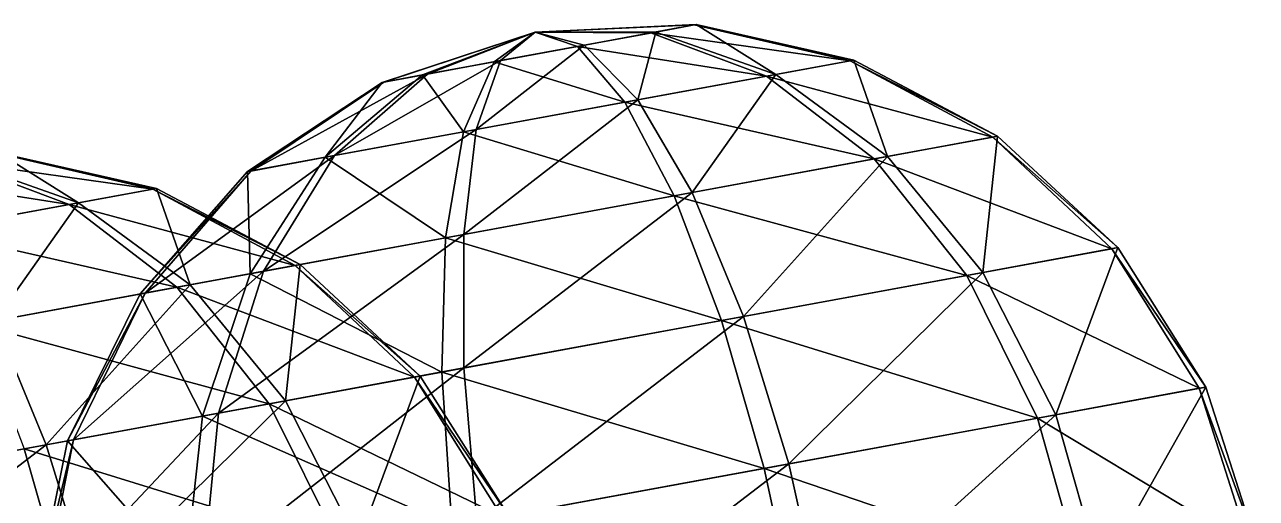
# Model space of a CAD drawing. Header units: metres. Extents: x -550 to 12, y -466 to 28.
# Drawn here: x -46.5 to 11.7, y -348.3 to -325.9 of the extents above; entities that cross this region are included whole.
import ezdxf

# ---------------------------------------------------------------- set-up
doc = ezdxf.new("R2010")
doc.units = ezdxf.units.M

msp = doc.modelspace()

# ---------------------------------------------------------------- linework, layer by layer
for points in [[(-16.68201, -326.23618, -1120.4547), (-22.380358, -326.24567, -1115.0824), (-14.778852, -325.88586, -1116.932), (-14.778752, -325.88577, -1116.9319)], [(-14.778852, -325.88586, -1116.932), (-22.380358, -326.24567, -1115.0824), (-14.862927, -325.90134, -1112.9137), (-14.862826, -325.90125, -1112.9136)], [(-14.862927, -325.90134, -1112.9137), (-22.380358, -326.24567, -1115.0824), (-16.911707, -326.27844, -1109.4764), (-16.911608, -326.27835, -1109.4763)], [(-7.487696, -327.59116, -1110.8928), (-14.862927, -325.90134, -1112.9137), (-16.911707, -326.27844, -1109.4764), (-16.911608, -326.27835, -1109.4763)], [(-11.001896, -328.238, -1125.461), (-16.68201, -326.23618, -1120.4547), (-14.778852, -325.88586, -1116.932), (-14.778752, -325.88577, -1116.9319)], [(-7.325275, -327.56125, -1118.6556), (-14.778852, -325.88586, -1116.932), (-14.862927, -325.90134, -1112.9137), (-14.862826, -325.90125, -1112.9136)], [(-7.325275, -327.56125, -1118.6556), (-14.862927, -325.90134, -1112.9137), (-7.487696, -327.59116, -1110.8928), (-7.487596, -327.59106, -1110.8927)], [(-11.001896, -328.238, -1125.461), (-14.778852, -325.88586, -1116.932), (-7.325275, -327.56125, -1118.6556), (-7.325175, -327.56116, -1118.6555)], [(-27.708603, -328.2658, -1109.7101), (-22.380358, -326.24567, -1115.0824), (-29.611761, -328.61612, -1113.2328), (-29.611662, -328.61603, -1113.2327)], [(-29.611761, -328.61612, -1113.2328), (-22.380358, -326.24567, -1115.0824), (-29.527687, -328.60065, -1117.2511), (-29.527588, -328.60056, -1117.251)], [(-29.527687, -328.60065, -1117.2511), (-22.380358, -326.24567, -1115.0824), (-27.478907, -328.22354, -1120.6884), (-27.478807, -328.22345, -1120.6882)], [(-24.328163, -327.6436, -1107.6268), (-22.380358, -326.24567, -1115.0824), (-27.708603, -328.2658, -1109.7101), (-27.708504, -328.26572, -1109.71)], [(-27.478907, -328.22354, -1120.6884), (-22.380358, -326.24567, -1115.0824), (-24.014393, -327.58582, -1122.6234), (-24.014294, -327.58572, -1122.6233)], [(-20.376223, -326.91617, -1107.5414), (-22.380358, -326.24567, -1115.0824), (-24.328163, -327.6436, -1107.6268), (-24.328064, -327.6435, -1107.6267)], [(-24.014393, -327.58582, -1122.6234), (-22.380358, -326.24567, -1115.0824), (-20.062452, -326.8584, -1122.538), (-20.062353, -326.8583, -1122.5378)], [(-20.062452, -326.8584, -1122.538), (-22.380358, -326.24567, -1115.0824), (-16.68201, -326.23618, -1120.4547), (-16.681911, -326.23608, -1120.4546)], [(-16.911707, -326.27844, -1109.4764), (-22.380358, -326.24567, -1115.0824), (-20.376223, -326.91617, -1107.5414), (-20.376123, -326.91608, -1107.5413)], [(-11.445636, -328.31967, -1104.2526), (-16.911707, -326.27844, -1109.4764), (-20.376223, -326.91617, -1107.5414), (-20.376123, -326.91608, -1107.5413)], [(-17.532408, -329.44006, -1129.4855), (-20.062452, -326.8584, -1122.538), (-16.68201, -326.23618, -1120.4547), (-16.681911, -326.23608, -1120.4546)], [(-17.532408, -329.44006, -1129.4855), (-16.68201, -326.23618, -1120.4547), (-11.001896, -328.238, -1125.461), (-11.001796, -328.2379, -1125.4609)], [(-7.487696, -327.59116, -1110.8928), (-16.911707, -326.27844, -1109.4764), (-11.445636, -328.31967, -1104.2526), (-11.445536, -328.31958, -1104.2524)], [(-25.16697, -330.84534, -1129.6506), (-24.014393, -327.58582, -1122.6234), (-20.062452, -326.8584, -1122.538), (-20.062353, -326.8583, -1122.5378)], [(-25.16697, -330.84534, -1129.6506), (-20.062452, -326.8584, -1122.538), (-17.532408, -329.44006, -1129.4855), (-17.532309, -329.43997, -1129.4854)], [(-18.138567, -329.55164, -1100.5142), (-20.376223, -326.91617, -1107.5414), (-24.328163, -327.6436, -1107.6268), (-24.328064, -327.6435, -1107.6267)], [(-11.445636, -328.31967, -1104.2526), (-20.376223, -326.91617, -1107.5414), (-18.138567, -329.55164, -1100.5142), (-18.138468, -329.55154, -1100.514)], [(-31.859901, -332.0773, -1125.9122), (-27.478907, -328.22354, -1120.6884), (-24.014393, -327.58582, -1122.6234), (-24.014294, -327.58572, -1122.6233)], [(-31.859901, -332.0773, -1125.9122), (-24.014393, -327.58582, -1122.6234), (-25.16697, -330.84534, -1129.6506), (-25.16687, -330.84525, -1129.6505)], [(-25.773129, -330.9569, -1100.6793), (-24.328163, -327.6436, -1107.6268), (-27.708603, -328.2658, -1109.7101), (-27.708504, -328.26572, -1109.71)], [(-18.138567, -329.55164, -1100.5142), (-24.328163, -327.6436, -1107.6268), (-25.773129, -330.9569, -1100.6793), (-25.77303, -330.95682, -1100.6792)], [(-0.757277, -331.19995, -1109.1575), (-7.487696, -327.59116, -1110.8928), (-11.445636, -328.31967, -1104.2526), (-11.445536, -328.31958, -1104.2524)], [(-5.727104, -332.11475, -1129.76), (-11.001896, -328.238, -1125.461), (-7.325275, -327.56125, -1118.6556), (-7.325175, -327.56116, -1118.6555)], [(-0.52758, -331.15768, -1120.1357), (-7.325275, -327.56125, -1118.6556), (-7.487696, -327.59116, -1110.8928), (-7.487596, -327.59106, -1110.8927)], [(-0.52758, -331.15768, -1120.1357), (-7.487696, -327.59116, -1110.8928), (-0.757277, -331.19995, -1109.1575), (-0.757177, -331.19986, -1109.1573)], [(-5.727104, -332.11475, -1129.76), (-7.325275, -327.56125, -1118.6556), (-0.52758, -331.15768, -1120.1357), (-0.52748, -331.1576, -1120.1356)], [(-35.81784, -332.80582, -1119.272), (-29.527687, -328.60065, -1117.2511), (-27.478907, -328.22354, -1120.6884), (-27.478807, -328.22345, -1120.6882)], [(-35.81784, -332.80582, -1119.272), (-27.478907, -328.22354, -1120.6884), (-31.859901, -332.0773, -1125.9122), (-31.859802, -332.0772, -1125.9121)], [(-25.773129, -330.9569, -1100.6793), (-27.708603, -328.2658, -1109.7101), (-32.30364, -332.15897, -1104.7037), (-32.30354, -332.15887, -1104.7036)], [(-32.30364, -332.15897, -1104.7037), (-27.708603, -328.2658, -1109.7101), (-29.611761, -328.61612, -1113.2328), (-29.611662, -328.61603, -1113.2327)], [(-6.35465, -332.23026, -1099.7667), (-11.445636, -328.31967, -1104.2526), (-18.138567, -329.55164, -1100.5142), (-18.138468, -329.55154, -1100.514)], [(-14.962643, -333.8147, -1135.4514), (-17.532408, -329.44006, -1129.4855), (-11.001896, -328.238, -1125.461), (-11.001796, -328.2379, -1125.4609)], [(-14.962643, -333.8147, -1135.4514), (-11.001896, -328.238, -1125.461), (-5.727104, -332.11475, -1129.76), (-5.727004, -332.11465, -1129.7599)], [(-0.757277, -331.19995, -1109.1575), (-11.445636, -328.31967, -1104.2526), (-6.35465, -332.23026, -1099.7667), (-6.35455, -332.23016, -1099.7666)], [(-35.98026, -332.83572, -1111.5092), (-29.611761, -328.61612, -1113.2328), (-29.527687, -328.60065, -1117.2511), (-29.527588, -328.60056, -1117.251)], [(-35.98026, -332.83572, -1111.5092), (-29.527687, -328.60065, -1117.2511), (-35.81784, -332.80582, -1119.272), (-35.81774, -332.80573, -1119.2719)], [(-32.30364, -332.15897, -1104.7037), (-29.611761, -328.61612, -1113.2328), (-35.98026, -332.83572, -1111.5092), (-35.98016, -332.83563, -1111.509)], [(-25.759544, -335.80206, -1135.6849), (-25.16697, -330.84534, -1129.6506), (-17.532408, -329.44006, -1129.4855), (-17.532309, -329.43997, -1129.4854)], [(-25.759544, -335.80206, -1135.6849), (-17.532408, -329.44006, -1129.4855), (-14.962643, -333.8147, -1135.4514), (-14.962543, -333.8146, -1135.4513)], [(-17.532408, -329.44006, -1129.4855), (-17.532408, -329.44006, -1129.4855), (-25.16697, -330.84534, -1129.6506), (-25.16687, -330.84525, -1129.6505)], [(-15.819882, -333.9725, -1094.4799), (-18.138567, -329.55164, -1100.5142), (-25.773129, -330.9569, -1100.6793), (-25.77303, -330.95682, -1100.6792)], [(-6.35465, -332.23026, -1099.7667), (-18.138567, -329.55164, -1100.5142), (-15.819882, -333.9725, -1094.4799), (-15.819782, -333.9724, -1094.4797)], [(-35.224777, -337.5443, -1130.3981), (-31.859901, -332.0773, -1125.9122), (-25.16697, -330.84534, -1129.6506), (-25.16687, -330.84525, -1129.6505)], [(-35.224777, -337.5443, -1130.3981), (-25.16697, -330.84534, -1129.6506), (-25.759544, -335.80206, -1135.6849), (-25.759445, -335.80197, -1135.6848)], [(-26.616783, -335.95984, -1094.7134), (-25.773129, -330.9569, -1100.6793), (-32.30364, -332.15897, -1104.7037), (-32.30354, -332.15887, -1104.7036)], [(-15.819882, -333.9725, -1094.4799), (-25.773129, -330.9569, -1100.6793), (-26.616783, -335.95984, -1094.7134), (-26.616684, -335.95975, -1094.7133)], [(4.869669, -336.48178, -1107.8258), (-0.757277, -331.19995, -1109.1575), (-6.35465, -332.23026, -1099.7667), (-6.35455, -332.23016, -1099.7666)], [(-1.217104, -337.60217, -1133.0587), (-5.727104, -332.11475, -1129.76), (-0.52758, -331.15768, -1120.1357), (-0.52748, -331.1576, -1120.1356)], [(-1.217104, -337.60217, -1133.0587), (-0.52758, -331.15768, -1120.1357), (5.150989, -336.43002, -1121.2714), (5.15109, -336.42993, -1121.2712)], [(5.150989, -336.43002, -1121.2714), (-0.52758, -331.15768, -1120.1357), (-0.757277, -331.19995, -1109.1575), (-0.757177, -331.19986, -1109.1573)], [(5.150989, -336.43002, -1121.2714), (-0.757277, -331.19995, -1109.1575), (4.869669, -336.48178, -1107.8258), (4.869769, -336.4817, -1107.8257)], [(-44.408527, -334.3871, -989.0283), (-49.874596, -332.34586, -994.2522), (-53.339115, -332.98358, -992.317), (-53.339016, -332.9835, -992.3169)], [(-50.4953, -335.50748, -1014.2611), (-49.6449, -332.3036, -1005.23047), (-43.964787, -334.30542, -1010.2367), (-43.964687, -334.30533, -1010.2366)], [(-40.450584, -333.65857, -995.6685), (-47.825817, -331.96875, -997.6894), (-49.874596, -332.34586, -994.2522), (-49.874496, -332.34576, -994.2521)], [(-40.450584, -333.65857, -995.6685), (-49.874596, -332.34586, -994.2522), (-44.408527, -334.3871, -989.0283), (-44.40843, -334.387, -989.0282)], [(-43.964787, -334.30542, -1010.2367), (-49.6449, -332.3036, -1005.23047), (-47.74174, -331.95328, -1001.70776), (-47.741642, -331.9532, -1001.70764)], [(-40.288166, -333.62866, -1003.43134), (-47.74174, -331.95328, -1001.70776), (-47.825817, -331.96875, -997.6894), (-47.825718, -331.96866, -997.6893)], [(-40.288166, -333.62866, -1003.43134), (-47.825817, -331.96875, -997.6894), (-40.450584, -333.65857, -995.6685), (-40.450485, -333.65848, -995.6684)], [(-43.964787, -334.30542, -1010.2367), (-47.74174, -331.95328, -1001.70776), (-40.288166, -333.62866, -1003.43134), (-40.288067, -333.62857, -1003.4312)], [(-40.822147, -338.57462, -1121.0073), (-35.81784, -332.80582, -1119.272), (-31.859901, -332.0773, -1125.9122), (-31.859802, -332.0772, -1125.9121)], [(-40.822147, -338.57462, -1121.0073), (-31.859901, -332.0773, -1125.9122), (-35.224777, -337.5443, -1130.3981), (-35.224678, -337.54422, -1130.398)], [(-35.852318, -337.65982, -1100.4048), (-32.30364, -332.15897, -1104.7037), (-35.98026, -332.83572, -1111.5092), (-35.98016, -332.83563, -1111.509)], [(-26.616783, -335.95984, -1094.7134), (-32.30364, -332.15897, -1104.7037), (-35.852318, -337.65982, -1100.4048), (-35.85222, -337.65973, -1100.4047)], [(-1.985686, -337.74365, -1096.3246), (-6.35465, -332.23026, -1099.7667), (-15.819882, -333.9725, -1094.4799), (-15.819782, -333.9724, -1094.4797)], [(-12.528282, -339.6842, -1140.0292), (-14.962643, -333.8147, -1135.4514), (-5.727104, -332.11475, -1129.76), (-5.727004, -332.11465, -1129.7599)], [(-12.528282, -339.6842, -1140.0292), (-5.727104, -332.11475, -1129.76), (-1.217104, -337.60217, -1133.0587), (-1.217004, -337.60208, -1133.0586)], [(4.869669, -336.48178, -1107.8258), (-6.35465, -332.23026, -1099.7667), (-1.985686, -337.74365, -1096.3246), (-1.985586, -337.74356, -1096.3245)], [(-44.408527, -334.3871, -989.0283), (-53.339115, -332.98358, -992.317), (-51.101456, -335.61905, -985.2899), (-51.101357, -335.61896, -985.2898)], [(-41.051846, -338.61688, -1110.029), (-35.98026, -332.83572, -1111.5092), (-35.81784, -332.80582, -1119.272), (-35.81774, -332.80573, -1119.2719)], [(-41.051846, -338.61688, -1110.029), (-35.81784, -332.80582, -1119.272), (-40.822147, -338.57462, -1121.0073), (-40.82205, -338.57452, -1121.0072)], [(-35.852318, -337.65982, -1100.4048), (-35.98026, -332.83572, -1111.5092), (-41.051846, -338.61688, -1110.029), (-41.051746, -338.6168, -1110.0289)], [(-33.72017, -337.26736, -993.9331), (-40.450584, -333.65857, -995.6685), (-44.408527, -334.3871, -989.0283), (-44.40843, -334.387, -989.0282)], [(-38.689995, -338.18216, -1014.53564), (-43.964787, -334.30542, -1010.2367), (-40.288166, -333.62866, -1003.43134), (-40.288067, -333.62857, -1003.4312)], [(-33.49047, -337.2251, -1004.91144), (-40.288166, -333.62866, -1003.43134), (-40.450584, -333.65857, -995.6685), (-40.450485, -333.65848, -995.6684)], [(-33.49047, -337.2251, -1004.91144), (-40.450584, -333.65857, -995.6685), (-33.72017, -337.26736, -993.9331), (-33.72007, -337.26727, -993.933)], [(-38.689995, -338.18216, -1014.53564), (-40.288166, -333.62866, -1003.43134), (-33.49047, -337.2251, -1004.91144), (-33.49037, -337.225, -1004.9113)], [(-13.578181, -339.87744, -1089.8496), (-15.819882, -333.9725, -1094.4799), (-26.616783, -335.95984, -1094.7134), (-26.616684, -335.95975, -1094.7133)], [(-25.751732, -342.1182, -1140.3152), (-25.759544, -335.80206, -1135.6849), (-14.962643, -333.8147, -1135.4514), (-14.962543, -333.8146, -1135.4513)], [(-14.962643, -333.8147, -1135.4514), (-14.962643, -333.8147, -1135.4514), (-25.759544, -335.80206, -1135.6849), (-25.759445, -335.80197, -1135.6848)], [(-25.751732, -342.1182, -1140.3152), (-14.962643, -333.8147, -1135.4514), (-12.528282, -339.6842, -1140.0292), (-12.528182, -339.6841, -1140.029)], [(-1.985686, -337.74365, -1096.3246), (-15.819882, -333.9725, -1094.4799), (-13.578181, -339.87744, -1089.8496), (-13.578081, -339.87735, -1089.8495)], [(-39.317543, -338.29767, -984.5424), (-44.408527, -334.3871, -989.0283), (-51.101456, -335.61905, -985.2899), (-51.101357, -335.61896, -985.2898)], [(-47.925533, -339.8821, -1020.22705), (-50.4953, -335.50748, -1014.2611), (-43.964787, -334.30542, -1010.2367), (-43.964687, -334.30533, -1010.2366)], [(-47.925533, -339.8821, -1020.22705), (-43.964787, -334.30542, -1010.2367), (-38.689995, -338.18216, -1014.53564), (-38.689896, -338.18207, -1014.5355)], [(-33.72017, -337.26736, -993.9331), (-44.408527, -334.3871, -989.0283), (-39.317543, -338.29767, -984.5424), (-39.317444, -338.29758, -984.5423)], [(-39.317543, -338.29767, -984.5424), (-51.101456, -335.61905, -985.2899), (-48.782772, -340.03992, -979.25555), (-48.782673, -340.03983, -979.25543)], [(-37.34423, -344.252, -1133.8402), (-35.224777, -337.5443, -1130.3981), (-25.759544, -335.80206, -1135.6849), (-25.759445, -335.80197, -1135.6848)], [(-37.34423, -344.252, -1133.8402), (-25.759544, -335.80206, -1135.6849), (-25.751732, -342.1182, -1140.3152), (-25.751633, -342.1181, -1140.3151)], [(-26.80163, -342.31146, -1090.1356), (-26.616783, -335.95984, -1094.7134), (-35.852318, -337.65982, -1100.4048), (-35.85222, -337.65973, -1100.4047)], [(-13.578181, -339.87744, -1089.8496), (-26.616783, -335.95984, -1094.7134), (-26.80163, -342.31146, -1090.1356), (-26.80153, -342.31137, -1090.1355)], [(9.009665, -343.07672, -1106.9888), (4.869669, -336.48178, -1107.8258), (-1.985686, -337.74365, -1096.3246), (-1.985586, -337.74356, -1096.3245)], [(2.220753, -344.32635, -1135.1323), (-1.217104, -337.60217, -1133.0587), (5.150989, -336.43002, -1121.2714), (5.15109, -336.42993, -1121.2712)], [(2.220753, -344.32635, -1135.1323), (5.150989, -336.43002, -1121.2714), (9.323437, -343.01898, -1121.9854), (9.323537, -343.0189, -1121.9852)], [(9.323437, -343.01898, -1121.9854), (5.150989, -336.43002, -1121.2714), (4.869669, -336.48178, -1107.8258), (4.869769, -336.4817, -1107.8257)], [(9.323437, -343.01898, -1121.9854), (4.869669, -336.48178, -1107.8258), (9.009665, -343.07672, -1106.9888), (9.009765, -343.07663, -1106.9886)], [(-44.199577, -345.51385, -1122.339), (-40.822147, -338.57462, -1121.0073), (-35.224777, -337.5443, -1130.3981), (-35.224678, -337.54422, -1130.398)], [(-44.199577, -345.51385, -1122.339), (-35.224777, -337.5443, -1130.3981), (-37.34423, -344.252, -1133.8402), (-37.34413, -344.25192, -1133.8401)], [(-38.11281, -344.3935, -1097.1061), (-35.852318, -337.65982, -1100.4048), (-41.051846, -338.61688, -1110.029), (-41.051746, -338.6168, -1110.0289)], [(-28.093222, -342.5492, -992.6015), (-33.72017, -337.26736, -993.9331), (-39.317543, -338.29767, -984.5424), (-39.317444, -338.29758, -984.5423)], [(-34.179993, -343.6696, -1017.83435), (-38.689995, -338.18216, -1014.53564), (-33.49047, -337.2251, -1004.91144), (-33.49037, -337.225, -1004.9113)], [(-26.80163, -342.31146, -1090.1356), (-35.852318, -337.65982, -1100.4048), (-38.11281, -344.3935, -1097.1061), (-38.11271, -344.3934, -1097.106)], [(-34.179993, -343.6696, -1017.83435), (-33.49047, -337.2251, -1004.91144), (-27.811901, -342.49744, -1006.0471), (-27.811802, -342.49734, -1006.047)], [(-27.811901, -342.49744, -1006.0471), (-33.49047, -337.2251, -1004.91144), (-33.72017, -337.26736, -993.9331), (-33.72007, -337.26727, -993.933)], [(-27.811901, -342.49744, -1006.0471), (-33.72017, -337.26736, -993.9331), (-28.093222, -342.5492, -992.6015), (-28.093122, -342.5491, -992.6014)], [(-10.395226, -346.64856, -1142.907), (-12.528282, -339.6842, -1140.0292), (-1.217104, -337.60217, -1133.0587), (-1.217004, -337.60208, -1133.0586)], [(-10.395226, -346.64856, -1142.907), (-1.217104, -337.60217, -1133.0587), (2.220753, -344.32635, -1135.1323), (2.220853, -344.32626, -1135.1322)], [(-45.491173, -345.75162, -1024.8049), (-47.925533, -339.8821, -1020.22705), (-38.689995, -338.18216, -1014.53564), (-38.689896, -338.18207, -1014.5355)], [(-45.491173, -345.75162, -1024.8049), (-38.689995, -338.18216, -1014.53564), (-34.179993, -343.6696, -1017.83435), (-34.179893, -343.6695, -1017.8342)], [(1.363514, -344.48413, -1094.1609), (-1.985686, -337.74365, -1096.3246), (-13.578181, -339.87744, -1089.8496), (-13.578081, -339.87735, -1089.8495)], [(9.009665, -343.07672, -1106.9888), (-1.985686, -337.74365, -1096.3246), (1.363514, -344.48413, -1094.1609), (1.363614, -344.48404, -1094.1608)], [(-34.948578, -343.81107, -981.10034), (-39.317543, -338.29767, -984.5424), (-48.782772, -340.03992, -979.25555), (-48.782673, -340.03983, -979.25543)], [(-44.4809, -345.56564, -1108.8934), (-41.051846, -338.61688, -1110.029), (-40.822147, -338.57462, -1121.0073), (-40.82205, -338.57452, -1121.0072)], [(-44.4809, -345.56564, -1108.8934), (-40.822147, -338.57462, -1121.0073), (-44.199577, -345.51385, -1122.339), (-44.19948, -345.51376, -1122.3389)], [(-38.11281, -344.3935, -1097.1061), (-41.051846, -338.61688, -1110.029), (-44.4809, -345.56564, -1108.8934), (-44.4808, -345.56555, -1108.8933)], [(-28.093222, -342.5492, -992.6015), (-39.317543, -338.29767, -984.5424), (-34.948578, -343.81107, -981.10034), (-34.94848, -343.81097, -981.1002)], [(-58.714622, -348.1856, -1025.091), (-47.925533, -339.8821, -1020.22705), (-45.491173, -345.75162, -1024.8049), (-45.491074, -345.75153, -1024.8048)], [(-11.566237, -346.8641, -1086.9388), (-13.578181, -339.87744, -1089.8496), (-26.80163, -342.31146, -1090.1356), (-26.80153, -342.31137, -1090.1355)], [(-25.144068, -349.36334, -1143.226), (-25.751732, -342.1182, -1140.3152), (-12.528282, -339.6842, -1140.0292), (-12.528182, -339.6841, -1140.029)], [(-12.528282, -339.6842, -1140.0292), (-12.528282, -339.6842, -1140.0292), (-25.751732, -342.1182, -1140.3152), (-25.751633, -342.1181, -1140.3151)], [(-25.144068, -349.36334, -1143.226), (-12.528282, -339.6842, -1140.0292), (-10.395226, -346.64856, -1142.907), (-10.395125, -346.64847, -1142.9069)], [(1.363514, -344.48413, -1094.1609), (-13.578181, -339.87744, -1089.8496), (-11.566237, -346.8641, -1086.9388), (-11.566136, -346.864, -1086.9387)], [(-34.948578, -343.81107, -981.10034), (-48.782772, -340.03992, -979.25555), (-46.541073, -345.94485, -974.62524), (-46.540974, -345.94476, -974.6251)], [(-26.315075, -349.5789, -1087.2578), (-26.80163, -342.31146, -1090.1356), (-38.11281, -344.3935, -1097.1061), (-38.11271, -344.3934, -1097.106)], [(-38.073814, -351.7433, -1136.0039), (-37.34423, -344.252, -1133.8402), (-25.751732, -342.1182, -1140.3152), (-25.751633, -342.1181, -1140.3151)], [(-38.073814, -351.7433, -1136.0039), (-25.751732, -342.1182, -1140.3152), (-25.144068, -349.36334, -1143.226), (-25.143969, -349.36325, -1143.2258)], [(-11.566237, -346.8641, -1086.9388), (-26.80163, -342.31146, -1090.1356), (-26.315075, -349.5789, -1087.2578), (-26.314976, -349.5788, -1087.2577)], [(-23.953226, -349.14413, -991.76447), (-28.093222, -342.5492, -992.6015), (-34.948578, -343.81107, -981.10034), (-34.94848, -343.81097, -981.1002)], [(-30.742138, -350.39377, -1019.908), (-34.179993, -343.6696, -1017.83435), (-27.811901, -342.49744, -1006.0471), (-27.811802, -342.49734, -1006.047)], [(-30.742138, -350.39377, -1019.908), (-27.811901, -342.49744, -1006.0471), (-23.639454, -349.0864, -1006.76105), (-23.639355, -349.0863, -1006.7609)], [(-23.639454, -349.0864, -1006.76105), (-27.811901, -342.49744, -1006.0471), (-28.093222, -342.5492, -992.6015), (-28.093122, -342.5491, -992.6014)], [(-23.639454, -349.0864, -1006.76105), (-28.093222, -342.5492, -992.6015), (-23.953226, -349.14413, -991.76447), (-23.953127, -349.14404, -991.76434)], [(11.380589, -350.53534, -1106.7032), (9.009665, -343.07672, -1106.9888), (1.363514, -344.48413, -1094.1609), (1.363614, -344.48404, -1094.1608)], [(4.35219, -351.82904, -1135.8396), (2.220753, -344.32635, -1135.1323), (9.323437, -343.01898, -1121.9854), (9.323537, -343.0189, -1121.9852)], [(4.35219, -351.82904, -1135.8396), (9.323437, -343.01898, -1121.9854), (11.705429, -350.47552, -1122.2289), (11.705529, -350.47543, -1122.2288)], [(11.705429, -350.47552, -1122.2289), (9.323437, -343.01898, -1121.9854), (9.009665, -343.07672, -1106.9888), (9.009765, -343.07663, -1106.9886)], [(11.705429, -350.47552, -1122.2289), (9.009665, -343.07672, -1106.9888), (11.380589, -350.53534, -1106.7032), (11.380689, -350.53525, -1106.7031)], [(-31.599377, -350.55154, -978.9365), (-34.948578, -343.81107, -981.10034), (-46.541073, -345.94485, -974.62524), (-46.540974, -345.94476, -974.6251)], [(-43.358116, -352.71597, -1027.6826), (-45.491173, -345.75162, -1024.8049), (-34.179993, -343.6696, -1017.83435), (-34.179893, -343.6695, -1017.8342)], [(-43.358116, -352.71597, -1027.6826), (-34.179993, -343.6696, -1017.83435), (-30.742138, -350.39377, -1019.908), (-30.742039, -350.39368, -1019.9079)], [(-23.953226, -349.14413, -991.76447), (-34.948578, -343.81107, -981.10034), (-31.599377, -350.55154, -978.9365), (-31.599277, -350.55145, -978.9364)], [(-45.719963, -353.1507, -1123.176), (-44.199577, -345.51385, -1122.339), (-37.34423, -344.252, -1133.8402), (-37.34413, -344.25192, -1133.8401)], [(-45.719963, -353.1507, -1123.176), (-37.34423, -344.252, -1133.8402), (-38.073814, -351.7433, -1136.0039), (-38.073715, -351.7432, -1136.0038)], [(-38.931053, -351.90106, -1095.0325), (-38.11281, -344.3935, -1097.1061), (-44.4809, -345.56564, -1108.8934), (-44.4808, -345.56555, -1108.8933)], [(-26.315075, -349.5789, -1087.2578), (-38.11281, -344.3935, -1097.1061), (-38.931053, -351.90106, -1095.0325), (-38.930954, -351.90097, -1095.0323)], [(3.46471, -351.9924, -1093.4229), (1.363514, -344.48413, -1094.1609), (-11.566237, -346.8641, -1086.9388), (-11.566136, -346.864, -1086.9387)], [(-8.708835, -354.23315, -1143.8884), (-10.395226, -346.64856, -1142.907), (2.220753, -344.32635, -1135.1323), (2.220853, -344.32626, -1135.1322)], [(-8.708835, -354.23315, -1143.8884), (2.220753, -344.32635, -1135.1323), (4.35219, -351.82904, -1135.8396), (4.35229, -351.82895, -1135.8395)], [(11.380589, -350.53534, -1106.7032), (1.363514, -344.48413, -1094.1609), (3.46471, -351.9924, -1093.4229), (3.46481, -351.9923, -1093.4227)], [(-58.106956, -355.43076, -1028.0017), (-58.714622, -348.1856, -1025.091), (-45.491173, -345.75162, -1024.8049), (-45.491074, -345.75153, -1024.8048)], [(-45.491173, -345.75162, -1024.8049), (-45.491173, -345.75162, -1024.8049), (-58.714622, -348.1856, -1025.091), (-58.714523, -348.18552, -1025.0908)], [(-58.106956, -355.43076, -1028.0017), (-45.491173, -345.75162, -1024.8049), (-43.358116, -352.71597, -1027.6826), (-43.358017, -352.71588, -1027.6825)], [(-46.033737, -353.20847, -1108.1794), (-44.4809, -345.56564, -1108.8934), (-44.199577, -345.51385, -1122.339), (-44.19948, -345.51376, -1122.3389)], [(-46.033737, -353.20847, -1108.1794), (-44.199577, -345.51385, -1122.339), (-45.719963, -353.1507, -1123.176), (-45.719864, -353.1506, -1123.1759)], [(-38.931053, -351.90106, -1095.0325), (-44.4809, -345.56564, -1108.8934), (-46.033737, -353.20847, -1108.1794), (-46.033638, -353.20837, -1108.1793)], [(-44.52913, -352.93152, -971.71454), (-46.541073, -345.94485, -974.62524), (-59.76452, -348.37888, -974.9113), (-59.76442, -348.37878, -974.9112)], [(-31.599377, -350.55154, -978.9365), (-46.541073, -345.94485, -974.62524), (-44.52913, -352.93152, -971.71454), (-44.52903, -352.93143, -971.7144)], [(-9.921154, -354.4563, -1085.946), (-11.566237, -346.8641, -1086.9388), (-26.315075, -349.5789, -1087.2578), (-26.314976, -349.5788, -1087.2577)], [(-23.977959, -357.0437, -1144.2188), (-25.144068, -349.36334, -1143.226), (-10.395226, -346.64856, -1142.907), (-10.395125, -346.64847, -1142.9069)], [(-10.395226, -346.64856, -1142.907), (-10.395226, -346.64856, -1142.907), (-25.144068, -349.36334, -1143.226), (-25.143969, -349.36325, -1143.2258)], [(-23.977959, -357.0437, -1144.2188), (-10.395226, -346.64856, -1142.907), (-8.708835, -354.23315, -1143.8884), (-8.708735, -354.23306, -1143.8883)], [(3.46471, -351.9924, -1093.4229), (-11.566237, -346.8641, -1086.9388), (-9.921154, -354.4563, -1085.946), (-9.921054, -354.4562, -1085.9459)]]:
    msp.add_3dface(points)

doc.saveas('drawing.dxf')
